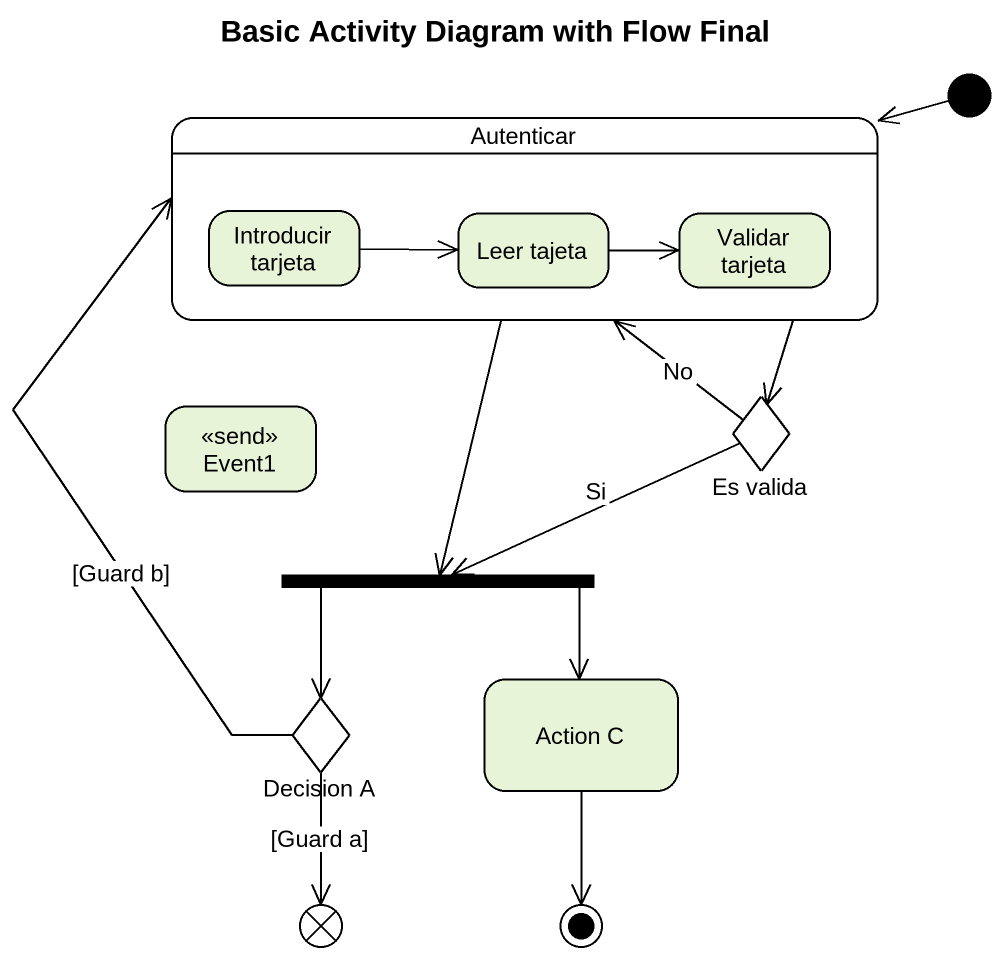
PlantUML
@startuml
title Basic Activity Diagram with Flow Final
hide empty description
state Autenticar {
  state "Introducir tarjeta" as Introducir_tarjeta
  state "Leer tajeta" as Leer_tajeta
  state "Validar tarjeta" as Validar_tarjeta
}
state Event1 <<send>>
state "Es valida" as Es_valida <<choice>>
state fork1 <<fork>>
state "Decision A" as Decision_A <<choice>>
state "Action C" as Action_C
state flowfinal1 <<end>>
[*] -left-> Autenticar
Autenticar --> Es_valida
Autenticar --> fork1
Introducir_tarjeta -right-> Leer_tajeta
Leer_tajeta -right-> Validar_tarjeta
Es_valida -up-> Autenticar : No
Es_valida -left-> fork1 : Si
fork1 --> Decision_A
fork1 --> Action_C
Decision_A -up-> Autenticar : [Guard b]
Decision_A --> flowfinal1 : [Guard a]
Action_C --> [*]
@enduml
